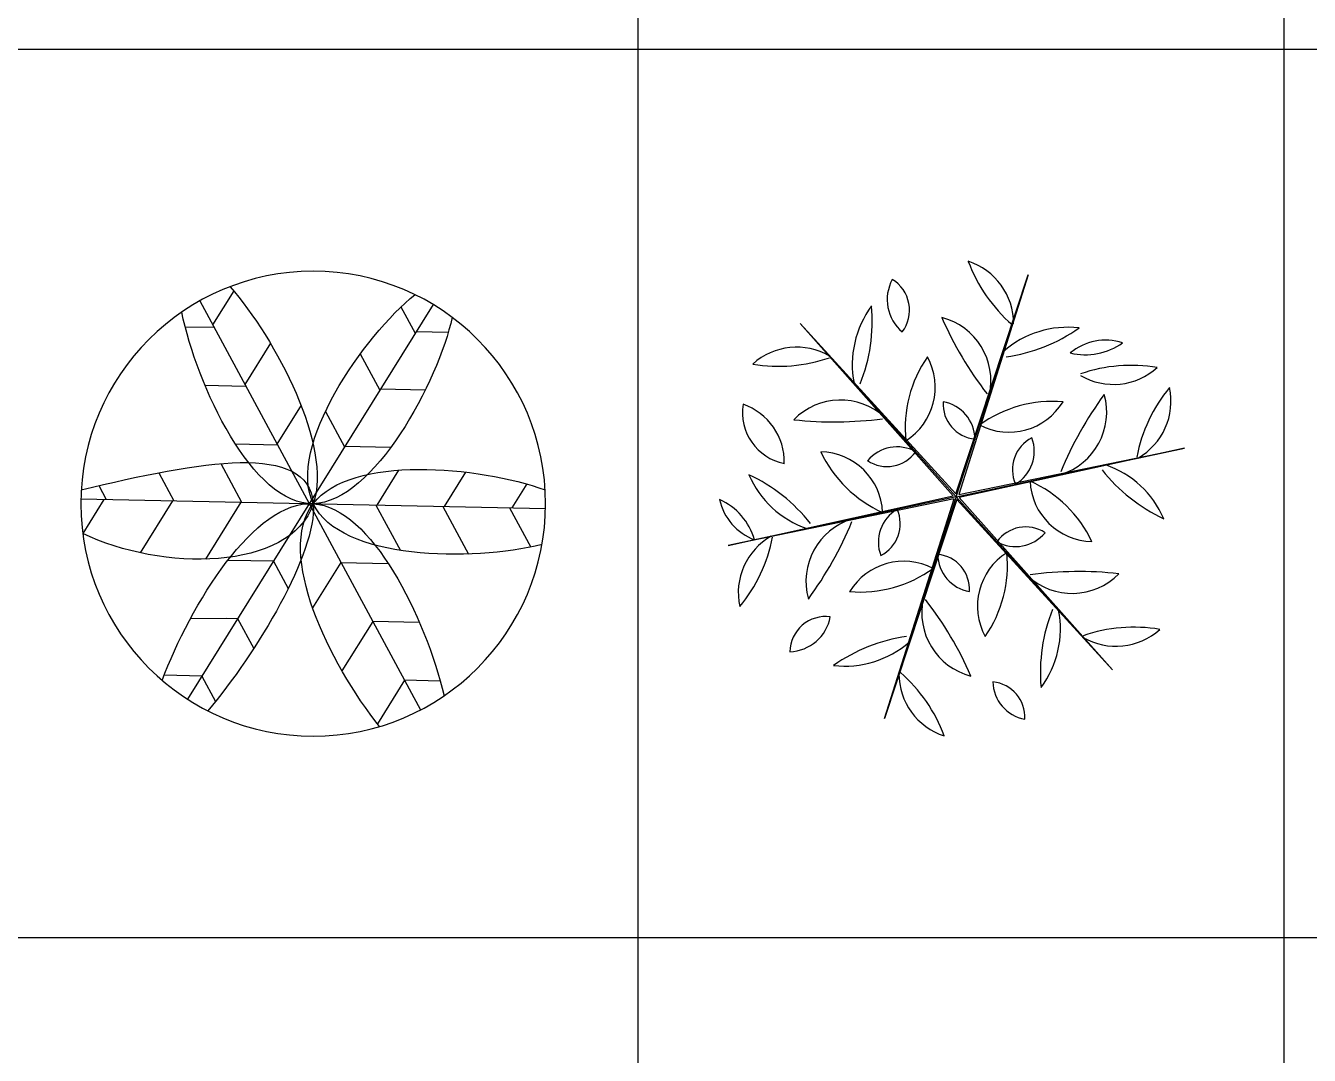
# Model space of a CAD drawing. Header units: inches. Extents: x 7658 to 73799, y 48 to 40262.
# Drawn here: x 24008 to 28237, y 33479 to 36870 of the extents above; entities that cross this region are included whole.
import ezdxf

# ---------------------------------------------------------------- set-up
doc = ezdxf.new("R2010")
doc.units = ezdxf.units.IN
doc.layers.add('www.cad-blocks.net', color=7, linetype='Continuous')

# ---------------------------------------------------------------- blocks, each defined once
blk = doc.blocks.new('A$C516926BB')
for p, q in [((14.6381, 38.5194), (14.6381, 0)), ((16.7665, 38.5194), (16.7665, 0)), ((0, 36.0983), (62.4121, 36.0983)), ((0, 33.1729), (62.4121, 33.1729))]:
    blk.add_line(p, q)
blk = doc.blocks.new('A$C39B809D4')
at = {"color": 0, "ltscale": 0.5}
for p, q in [((0.5034, 1.4664), (0.4339, 1.3548)), ((1.1604, 1.4216), (0.3512, 0.1219)), ((0.3914, 1.4335), (1.1192, 0.0866)), ((1.0547, 1.4138), (1.1015, 1.3271)), ((0.3432, 1.3487), (0.4382, 1.3467)), ((1.1051, 1.3329), (1.2106, 1.3307)), ((0.6244, 1.294), (0.54, 1.1585)), ((0.9207, 1.2592), (0.9851, 1.14)), ((0.4088, 1.1559), (0.5429, 1.1531)), ((0.9875, 1.1439), (1.1351, 1.1408)), ((0.7255, 1.0897), (0.6461, 0.9622)), ((0.8057, 1.0694), (0.8686, 0.953)), ((0.5092, 0.9624), (0.6475, 0.9595)), ((0.8698, 0.9549), (1.0214, 0.9517)), ((0.4607, 0.8975), (0.5294, 0.7705)), ((0.2565, 0.8677), (0.3066, 0.7752)), ((1.0461, 0.8759), (0.9747, 0.7612)), ((1.2676, 0.8696), (1.1973, 0.7566)), ((0.0593, 0.8251), (0.0838, 0.7798)), ((1.4688, 0.8306), (1.4199, 0.752)), ((0.0002, 0.7815), (1.531, 0.7497)), ((0.0761, 0.78), (0.0063, 0.6679)), ((0.3014, 0.7753), (0.1949, 0.6041)), ((0.5268, 0.7706), (0.4101, 0.5832)), ((0.9722, 0.7613), (1.0528, 0.612)), ((1.1922, 0.7567), (1.277, 0.5998)), ((1.4122, 0.7521), (1.4821, 0.6228)), ((0.4848, 0.58), (0.6345, 0.5769)), ((0.6342, 0.5765), (0.6831, 0.486)), ((0.8569, 0.572), (0.7636, 0.4222)), ((0.8568, 0.5723), (1.0127, 0.569)), ((0.8568, 0.5723), (1.0127, 0.569)), ((0.5168, 0.3879), (0.3605, 0.3862)), ((0.4808, 0.3886), (0.5168, 0.3879)), ((0.4808, 0.3886), (0.5168, 0.3879)), ((0.4808, 0.3886), (0.5168, 0.3879)), ((0.5163, 0.3871), (0.5694, 0.2888)), ((0.9617, 0.3781), (0.8602, 0.2152)), ((0.9614, 0.3786), (1.1152, 0.3754)), ((0.9614, 0.3786), (1.1152, 0.3754)), ((0.2747, 0.2015), (0.3992, 0.1989)), ((0.3984, 0.1976), (0.4434, 0.1142)), ((1.0664, 0.1843), (0.9771, 0.0408)), ((1.066, 0.185), (1.1839, 0.1826))]:
    blk.add_line(p, q, dxfattribs=at)
blk.add_ellipse((0.7656, 0.7656), major_axis=(0.7656, 0), ratio=1, start_param=-0.000001, end_param=6.283184, dxfattribs=at)
for points, knots in [([(0.4914, 1.4804), (0.6424, 1.3073), (1.0514, 0.5398), (0.2621, 0.5424), (0.0062, 0.6679)], [249.72971, 249.72971, 249.72971, 249.72971, 266.381221, 286.069946, 286.069946, 286.069946, 286.069946]), ([(1.5193, 0.6312), (1.2892, 0.5738), (0.4188, 0.5848), (0.9344, 1.3213), (1.1004, 1.4541)], [156.392922, 156.392922, 156.392922, 156.392922, 173.614685, 190.890018, 190.890018, 190.890018, 190.890018]), ([(1.223, 1.3796), (1.1791, 1.1709), (0.7493, 0.3685), (0.3824, 1.1543), (0.3321, 1.3966)], [201.132737, 201.132737, 201.132737, 201.132737, 218.484505, 235.887615, 235.887615, 235.887615, 235.887615]), ([(0.0014, 0.8113), (0.3947, 0.9061), (1.0299, 1.0213), (0.5794, 0.2748), (0.4181, 0.0834)], [2.694393, 2.694393, 2.694393, 2.694393, 23.911995, 40.649358, 40.649358, 40.649358, 40.649358]), ([(0.9842, 0.0319), (0.8173, 0.2406), (0.4662, 0.9653), (1.3116, 0.8896), (1.5298, 0.8112)], [109.60298, 109.60298, 109.60298, 109.60298, 126.661661, 143.679489, 143.679489, 143.679489, 143.679489]), ([(0.2679, 0.1838), (0.3616, 0.4325), (0.7789, 1.1194), (1.1346, 0.3915), (1.1969, 0.1331)], [58.060328, 58.060328, 58.060328, 58.060328, 75.297636, 92.351971, 92.351971, 92.351971, 92.351971])]:
    blk.add_open_spline(points, degree=3, knots=knots, dxfattribs=at)
blk = doc.blocks.new('A$C2DCE4A65')
at = {"color": 0}
for p, q in [((0.7783, 0.7969), (1.0171, 1.5186)), ((0.7801, 0.7879), (1.0171, 1.5186)), ((1.0171, 1.5186), (0.7879, 0.795)), ((0.2658, 1.3586), (0.7783, 0.7969)), ((0.7702, 0.7903), (0.2658, 1.3586)), ((0.7801, 0.7879), (0.2658, 1.3586)), ((0.7801, 0.7879), (1.5314, 0.948)), ((0.7879, 0.795), (1.5314, 0.948)), ((1.5314, 0.948), (0.7898, 0.7849)), ((0.0287, 0.6278), (0.7702, 0.7903)), ((0.7801, 0.7879), (0.0287, 0.6278)), ((0.7734, 0.7809), (0.0287, 0.6278)), ((0.7801, 0.7879), (0.543, 0.0572)), ((0.543, 0.0572), (0.7734, 0.7809)), ((0.7815, 0.7784), (0.543, 0.0572)), ((0.7801, 0.7879), (1.2944, 0.2172)), ((1.2944, 0.2172), (0.7815, 0.7784)), ((0.7898, 0.7849), (1.2944, 0.2172))]:
    blk.add_line(p, q, dxfattribs=at)
for centre, major_axis, start_param, end_param in [((1.2995, 1.7416), (-0.3621, 0.3621), 1.141233, 1.641713), ((0.7531, 1.3582), (-0.1524, 0.1524), 3.922628, 5.184495), ((0.6923, 1.4374), (-0.099, 0.099), 0.291497, 1.653535), ((0.5071, 1.4024), (0.084, 0.084), 4.84964, 6.520169), ((0.76, 1.2234), (-0.2283, 0.2283), 0.145772, 0.977324), ((-0.0539, 1.3667), (-0.3939, 0.3939), 3.546457, 4.015769), ((0.6789, 1.17), (0.1521, 0.1521), 5.27561, 6.81933), ((1.8557, 1.8744), (-0.8686, 0.8686), 1.200983, 1.439901), ((1.1472, 1.0231), (-0.2283, 0.2283), -0.901426, -0.069873), ((0.8644, 1.7996), (-0.3939, 0.3939), 2.499259, 2.968572), ((1.2722, 1.1215), (-0.1288, 0.1288), -1.09566, -0.090558), ((0.2541, 1.0649), (0.1524, 0.1524), 0.257436, 1.519304), ((1.2058, 1.463), (-0.1468, 0.1468), 2.112264, 2.984703), ((0.1953, 1.7298), (-0.3621, 0.3621), 2.188431, 2.68891), ((1.0211, 1.0147), (0.2895, 0.2895), 1.747994, 2.459777), ((0.5017, 1.1486), (-0.1477, 0.1477), 2.922954, 4.426409), ((1.3567, 0.7086), (-0.3621, 0.3621), -0.953162, -0.452682), ((1.2979, 1.3734), (0.1524, 0.1524), 3.399029, 4.660897), ((1.8771, 0.821), (0.3621, 0.3621), 1.664832, 2.165312), ((1.2719, 1.1025), (0.1524, 0.1524), 4.446227, 5.708094), ((0.3985, 0.8913), (0.1521, 0.1521), 0.039622, 1.583342), ((0.8529, 1.0935), (0.0823, 0.0823), 2.295853, 3.830513), ((0.715, 0.9757), (-0.0896, 0.0896), 3.942833, 5.325126), ((1.097, 0.6925), (-0.2895, 0.2895), -0.87, -0.158217), ((0.9533, 1.2094), (0.1477, 0.1477), 3.446553, 4.950008), ((2.2588, 0.3996), (-0.8686, 0.8686), 0.153786, 0.392704), ((1.0604, 1.0666), (0.1521, 0.1521), 4.228412, 5.772132), ((0.2456, 1.0648), (-0.1204, 0.1204), 0.62324, 2.166066), ((0.0126, 0.9022), (-0.142, 0.142), 3.903553, 5.168938), ((0.377, 2.2627), (-0.8686, 0.8686), 2.248181, 2.487099), ((1.0812, 0.8777), (-0.0823, 0.0823), -0.322141, 1.212519), ((0.9102, 0.9382), (0.0896, 0.0896), 4.466432, 5.848725), ((0.7042, 1.1101), (-0.2895, 0.2895), 1.224395, 1.936178), ((0.3285, 0.7272), (0.1477, 0.1477), 5.540948, 7.044403), ((0.5849, 0.8254), (-0.0896, 0.0896), -1.293155, 0.089139), ((0.5518, 1.0038), (0.0823, 0.0823), 3.34305, 4.877711), ((1.1673, 0.5875), (-0.2283, 0.2283), 4.334562, 5.166114), ((0.3929, 0.9883), (0.2283, 0.2283), 2.763766, 3.595318), ((-0.1382, 0.3551), (-0.3939, 0.3939), 4.593654, 5.062967), ((1.6983, 1.2207), (-0.3939, 0.3939), 1.452062, 1.921374), ((0.856, 0.4658), (0.2895, 0.2895), 5.936784, 6.648567), ((1.2317, 0.8487), (-0.1477, 0.1477), 0.828559, 2.332014), ((-0.0844, 0.5889), (-0.1468, 0.1468), 4.20666, 5.079098), ((0.178, 0.8172), (-0.1288, 0.1288), 0.998735, 2.003837), ((0.65, 0.6376), (0.0896, 0.0896), 1.324839, 2.707132), ((0.479, 0.6981), (-0.0823, 0.0823), 2.819452, 4.354112), ((0.4998, 0.5092), (0.1521, 0.1521), 1.08682, 2.630539), ((-0.6987, 1.1762), (-0.8686, 0.8686), 3.295379, 3.534297), ((1.0084, 0.572), (0.0823, 0.0823), 0.201458, 1.736118), ((0.2772, 0.4709), (-0.1524, 0.1524), -0.266162, 0.995705), ((-0.328, 0.7524), (-0.3621, 0.3621), 3.235628, 3.736108), ((0.9753, 0.7504), (-0.0896, 0.0896), 1.848437, 3.230732), ((0.6069, 0.3664), (0.1477, 0.1477), 0.30496, 1.808415), ((0.8452, 0.6001), (0.0896, 0.0896), 2.372036, 3.75433), ((0.7073, 0.4823), (-0.0823, 0.0823), 3.866649, 5.40131), ((1.0585, 0.4272), (0.1477, 0.1477), 1.352158, 2.855612), ((0.539, 0.5611), (-0.2895, 0.2895), 3.31879, 4.030573), ((0.4631, 0.8833), (-0.2895, 0.2895), 2.271592, 2.983376), ((1.1616, 0.6845), (0.1521, 0.1521), 3.181215, 4.724935), ((1.1832, -0.6869), (0.8686, 0.8686), 0.677385, 0.916303), ((0.8813, 0.4058), (-0.1521, 0.1521), 0.563221, 2.106941), ((-0.2956, -0.2986), (0.8686, 0.8686), 5.913372, 6.15229), ((0.3501, 0.2745), (-0.084, 0.084), -0.909946, 0.760583), ((0.2271, 0.4174), (0.099, 0.099), 3.956688, 5.318726), ((1.614, 0.2091), (0.3939, 0.3939), 1.975661, 2.444973), ((0.8002, 0.3524), (-0.2283, 0.2283), 3.287365, 4.118917), ((1.306, 0.5109), (0.1524, 0.1524), 3.399029, 4.660897), ((1.3649, -0.154), (-0.3621, 0.3621), -0.953162, -0.452682), ((0.6958, -0.2237), (0.3939, 0.3939), 0.928463, 1.397776), ((0.4129, 0.5527), (0.2283, 0.2283), 3.810963, 4.642516), ((0.8067, 0.205), (-0.1524, 0.1524), 0.781035, 2.042903), ((0.2604, -0.1784), (-0.3621, 0.3621), 4.282826, 4.783305), ((1.0273, 0.1801), (0.0896, 0.0896), 2.372036, 3.75433), ((0.8894, 0.0622), (-0.0823, 0.0823), 3.866649, 5.40131)]:
    blk.add_ellipse(centre, major_axis=major_axis, ratio=1, start_param=start_param, end_param=end_param, dxfattribs=at)

msp = doc.modelspace()

# ---------------------------------------------------------------- block references
at = {"xscale": 1000, "yscale": 1000, "zscale": 1000}
for name, p in [('A$C39B809D4', (24189.5, 34530.2)), ('A$C2DCE4A65', (26293.8, 34530.9))]:
    msp.add_blockref(name, p, dxfattribs=at)
at = {"layer": 'www.cad-blocks.net', "color": 155, "true_color": 0x546d8e, "xscale": 1000, "yscale": 1000, "zscale": 1000}
msp.add_blockref('A$C516926BB', (11386.7, 694.4), dxfattribs=at)

doc.saveas('drawing.dxf')
